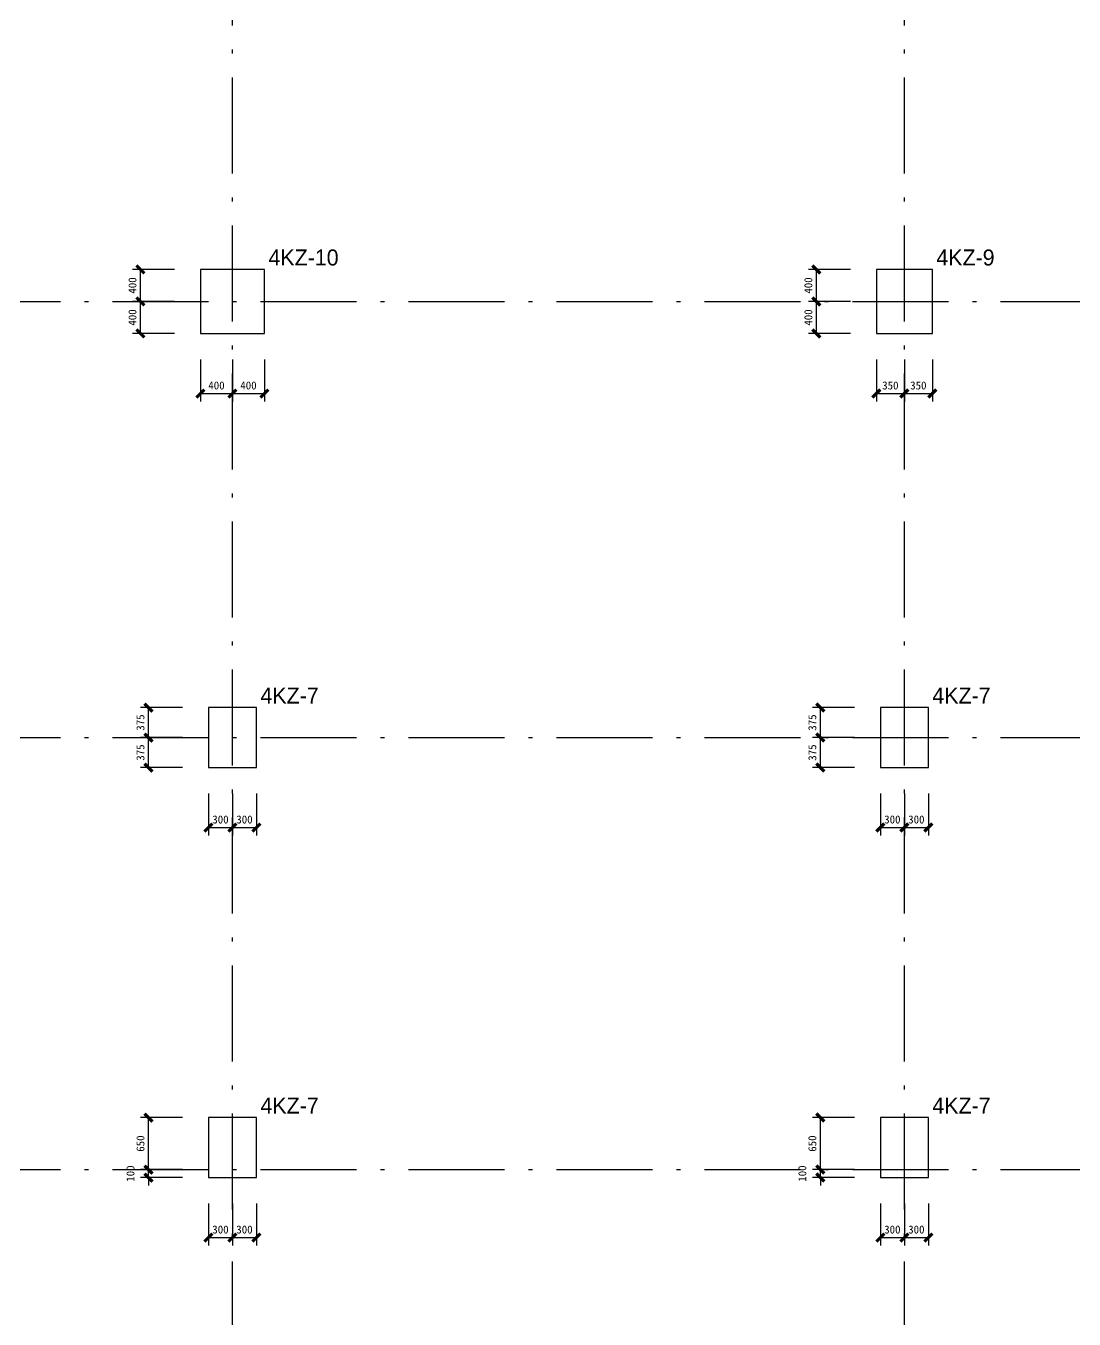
# Model space of a CAD drawing. Header units: millimetres. Extents: x -1141 to 233276, y -20783 to 42059.
# Drawn here: x 17417 to 30523, y 9731 to 25895 of the extents above; entities that cross this region are included whole.
import ezdxf

# ---------------------------------------------------------------- set-up
doc = ezdxf.new("R2010")
doc.units = ezdxf.units.MM
doc.header["$PDMODE"] = 35
doc.linetypes.add('线型2', pattern=[1850, 1200, -300, 50, -300])
doc.linetypes.add('线型5', pattern=[3050, 2400, -300, 50, -300])
doc.layers.add('DOTE', color=10, linetype='线型2', plot=False)
for name, color, linetype, lineweight in [('S_Cl', 2, 'Continuous', 25), ('S_ColumDimSect', 84, '线型5', 9), ('S_ColumFocus', 2, 'Continuous', 9)]:
    doc.layers.add(name, color=color, linetype=linetype, lineweight=lineweight)
doc.styles.add('xxxx', font='RIF.ttf')
doc.styles.add('宋体', font='')
doc.styles.get('宋体').set_extended_font_data('宋体')
doc.dimstyles.new('DimN_1', dxfattribs={"dimtxt": 125, "dimasz": 100, "dimexe": 250, "dimexo": 0.0625, "dimgap": 50, "dimtad": 1, "dimdec": 0, "dimrnd": 5, "dimzin": 0, "dimdsep": 46, "dimtxsty": '宋体', "dimblk1": 'ARCHTICK', "dimblk2": 'ARCHTICK', "dimsah": 1, "dimcen": 0.09, "dimadec": 0, "dimazin": 0, "dimtfac": 1, "dimtdec": 0, "dimtofl": 0, "dimtmove": 2, "dimatfit": 1, "dimfxl": 1, "dimtolj": 1, "dimtzin": 0, "dimarcsym": 0})

# ---------------------------------------------------------------- blocks, each defined once
blk = doc.blocks.new('_ArchTick')
at = {"color": 0, "linetype": 'ByBlock', "const_width": 0.4}
blk.add_lwpolyline([(-0.5, -0.5), (0.5, 0.5)], dxfattribs=at)
blk = doc.blocks.new('*D58')
at = {"layer": 'Defpoints', "color": 0, "transparency": 16777216}
for p in [(18950, 11600), (19700, 11600), (19700, 11500)]:
    blk.add_point(p, dxfattribs=at)
at = {"layer": 'S_ColumDimSect', "color": 0, "lineweight": -2, "transparency": 16777216}
for p, q in [((18950, 11600), (18950, 11700)), ((19375, 11600), (18850, 11600)), ((19375, 11500), (18850, 11500)), ((18950, 11500), (18950, 11600)), ((18950, 11500), (18950, 11400))]:
    blk.add_line(p, q, dxfattribs=at)
at = {"layer": 'S_ColumDimSect', "color": 0, "lineweight": -2, "transparency": 16777216, "xscale": 100, "yscale": 100, "zscale": 100}
for p, rotation in [((18950, 11600), 270), ((18950, 11500), 90)]:
    blk.add_blockref('_ArchTick', p, dxfattribs=dict(at, rotation=rotation))
at = {"layer": 'S_ColumDimSect', "color": 0, "transparency": 16777216, "insert": (18725, 11550), "char_height": 100, "attachment_point": 5, "rotation": 90, "style": '宋体'}
blk.add_mtext('\\A1;100', dxfattribs=at)
blk = doc.blocks.new('*D59')
at = {"layer": 'Defpoints', "color": 0, "transparency": 16777216}
for p in [(18950, 12250), (19700, 12250), (19700, 11600)]:
    blk.add_point(p, dxfattribs=at)
at = {"layer": 'S_ColumDimSect', "color": 0, "lineweight": -2, "transparency": 16777216}
for p, q in [((19375, 12250), (18850, 12250)), ((18950, 11600), (18950, 12250)), ((19375, 11600), (18850, 11600))]:
    blk.add_line(p, q, dxfattribs=at)
at = {"layer": 'S_ColumDimSect', "color": 0, "lineweight": -2, "transparency": 16777216, "xscale": 100, "yscale": 100, "zscale": 100}
for p, rotation in [((18950, 12250), 90), ((18950, 11600), 270)]:
    blk.add_blockref('_ArchTick', p, dxfattribs=dict(at, rotation=rotation))
at = {"layer": 'S_ColumDimSect', "color": 0, "transparency": 16777216, "insert": (18850, 11925), "char_height": 100, "attachment_point": 5, "rotation": 90, "style": '宋体'}
blk.add_mtext('\\A1;650', dxfattribs=at)
blk = doc.blocks.new('*D60')
at = {"layer": 'Defpoints', "color": 0, "transparency": 16777216}
for p in [(19700, 11500), (20000, 11500), (20000, 10750)]:
    blk.add_point(p, dxfattribs=at)
at = {"layer": 'S_ColumDimSect', "color": 0, "lineweight": -2, "transparency": 16777216}
for p, q in [((19700, 11175), (19700, 10650)), ((20000, 11175), (20000, 10650)), ((19700, 10750), (20000, 10750))]:
    blk.add_line(p, q, dxfattribs=at)
at = {"layer": 'S_ColumDimSect', "color": 0, "lineweight": -2, "transparency": 16777216, "xscale": 100, "yscale": 100, "zscale": 100, "rotation": 180}
blk.add_blockref('_ArchTick', (19700, 10750), dxfattribs=at)
at = {"layer": 'S_ColumDimSect', "color": 0, "lineweight": -2, "transparency": 16777216, "xscale": 100, "yscale": 100, "zscale": 100}
blk.add_blockref('_ArchTick', (20000, 10750), dxfattribs=at)
at = {"layer": 'S_ColumDimSect', "color": 0, "transparency": 16777216, "insert": (19850, 10850), "char_height": 100, "attachment_point": 5, "style": '宋体'}
blk.add_mtext('\\A1;300', dxfattribs=at)
blk = doc.blocks.new('*D61')
at = {"layer": 'Defpoints', "color": 0, "transparency": 16777216}
for p in [(20000, 11500), (20300, 11500), (20300, 10750)]:
    blk.add_point(p, dxfattribs=at)
at = {"layer": 'S_ColumDimSect', "color": 0, "lineweight": -2, "transparency": 16777216}
for p, q in [((20000, 11175), (20000, 10650)), ((20300, 11175), (20300, 10650)), ((20000, 10750), (20300, 10750))]:
    blk.add_line(p, q, dxfattribs=at)
at = {"layer": 'S_ColumDimSect', "color": 0, "lineweight": -2, "transparency": 16777216, "xscale": 100, "yscale": 100, "zscale": 100, "rotation": 180}
blk.add_blockref('_ArchTick', (20000, 10750), dxfattribs=at)
at = {"layer": 'S_ColumDimSect', "color": 0, "lineweight": -2, "transparency": 16777216, "xscale": 100, "yscale": 100, "zscale": 100}
blk.add_blockref('_ArchTick', (20300, 10750), dxfattribs=at)
at = {"layer": 'S_ColumDimSect', "color": 0, "transparency": 16777216, "insert": (20150, 10850), "char_height": 100, "attachment_point": 5, "style": '宋体'}
blk.add_mtext('\\A1;300', dxfattribs=at)
blk = doc.blocks.new('*D62')
at = {"layer": 'Defpoints', "color": 0, "transparency": 16777216}
for p in [(18950, 17000), (19700, 17000), (19700, 16625)]:
    blk.add_point(p, dxfattribs=at)
at = {"layer": 'S_ColumDimSect', "color": 0, "lineweight": -2, "transparency": 16777216}
for p, q in [((19375, 17000), (18850, 17000)), ((18950, 16625), (18950, 17000)), ((19375, 16625), (18850, 16625))]:
    blk.add_line(p, q, dxfattribs=at)
at = {"layer": 'S_ColumDimSect', "color": 0, "lineweight": -2, "transparency": 16777216, "xscale": 100, "yscale": 100, "zscale": 100}
for p, rotation in [((18950, 17000), 90), ((18950, 16625), 270)]:
    blk.add_blockref('_ArchTick', p, dxfattribs=dict(at, rotation=rotation))
at = {"layer": 'S_ColumDimSect', "color": 0, "transparency": 16777216, "insert": (18850, 16812.5), "char_height": 100, "attachment_point": 5, "rotation": 90, "style": '宋体'}
blk.add_mtext('\\A1;375', dxfattribs=at)
blk = doc.blocks.new('*D63')
at = {"layer": 'Defpoints', "color": 0, "transparency": 16777216}
for p in [(18950, 17375), (19700, 17375), (19700, 17000)]:
    blk.add_point(p, dxfattribs=at)
at = {"layer": 'S_ColumDimSect', "color": 0, "lineweight": -2, "transparency": 16777216}
for p, q in [((19375, 17375), (18850, 17375)), ((18950, 17000), (18950, 17375)), ((19375, 17000), (18850, 17000))]:
    blk.add_line(p, q, dxfattribs=at)
at = {"layer": 'S_ColumDimSect', "color": 0, "lineweight": -2, "transparency": 16777216, "xscale": 100, "yscale": 100, "zscale": 100}
for p, rotation in [((18950, 17375), 90), ((18950, 17000), 270)]:
    blk.add_blockref('_ArchTick', p, dxfattribs=dict(at, rotation=rotation))
at = {"layer": 'S_ColumDimSect', "color": 0, "transparency": 16777216, "insert": (18850, 17187.5), "char_height": 100, "attachment_point": 5, "rotation": 90, "style": '宋体'}
blk.add_mtext('\\A1;375', dxfattribs=at)
blk = doc.blocks.new('*D64')
at = {"layer": 'Defpoints', "color": 0, "transparency": 16777216}
for p in [(19700, 16625), (20000, 16625), (20000, 15875)]:
    blk.add_point(p, dxfattribs=at)
at = {"layer": 'S_ColumDimSect', "color": 0, "lineweight": -2, "transparency": 16777216}
for p, q in [((19700, 16300), (19700, 15775)), ((20000, 16300), (20000, 15775)), ((19700, 15875), (20000, 15875))]:
    blk.add_line(p, q, dxfattribs=at)
at = {"layer": 'S_ColumDimSect', "color": 0, "lineweight": -2, "transparency": 16777216, "xscale": 100, "yscale": 100, "zscale": 100, "rotation": 180}
blk.add_blockref('_ArchTick', (19700, 15875), dxfattribs=at)
at = {"layer": 'S_ColumDimSect', "color": 0, "lineweight": -2, "transparency": 16777216, "xscale": 100, "yscale": 100, "zscale": 100}
blk.add_blockref('_ArchTick', (20000, 15875), dxfattribs=at)
at = {"layer": 'S_ColumDimSect', "color": 0, "transparency": 16777216, "insert": (19850, 15975), "char_height": 100, "attachment_point": 5, "style": '宋体'}
blk.add_mtext('\\A1;300', dxfattribs=at)
blk = doc.blocks.new('*D65')
at = {"layer": 'Defpoints', "color": 0, "transparency": 16777216}
for p in [(20000, 16625), (20300, 16625), (20300, 15875)]:
    blk.add_point(p, dxfattribs=at)
at = {"layer": 'S_ColumDimSect', "color": 0, "lineweight": -2, "transparency": 16777216}
for p, q in [((20000, 16300), (20000, 15775)), ((20300, 16300), (20300, 15775)), ((20000, 15875), (20300, 15875))]:
    blk.add_line(p, q, dxfattribs=at)
at = {"layer": 'S_ColumDimSect', "color": 0, "lineweight": -2, "transparency": 16777216, "xscale": 100, "yscale": 100, "zscale": 100, "rotation": 180}
blk.add_blockref('_ArchTick', (20000, 15875), dxfattribs=at)
at = {"layer": 'S_ColumDimSect', "color": 0, "lineweight": -2, "transparency": 16777216, "xscale": 100, "yscale": 100, "zscale": 100}
blk.add_blockref('_ArchTick', (20300, 15875), dxfattribs=at)
at = {"layer": 'S_ColumDimSect', "color": 0, "transparency": 16777216, "insert": (20150, 15975), "char_height": 100, "attachment_point": 5, "style": '宋体'}
blk.add_mtext('\\A1;300', dxfattribs=at)
blk = doc.blocks.new('*D66')
at = {"layer": 'Defpoints', "color": 0, "transparency": 16777216}
for p in [(18850, 22450), (19600, 22450), (19600, 22050)]:
    blk.add_point(p, dxfattribs=at)
at = {"layer": 'S_ColumDimSect', "color": 0, "lineweight": -2, "transparency": 16777216}
for p, q in [((19275, 22450), (18750, 22450)), ((18850, 22050), (18850, 22450)), ((19275, 22050), (18750, 22050))]:
    blk.add_line(p, q, dxfattribs=at)
at = {"layer": 'S_ColumDimSect', "color": 0, "lineweight": -2, "transparency": 16777216, "xscale": 100, "yscale": 100, "zscale": 100}
for p, rotation in [((18850, 22450), 90), ((18850, 22050), 270)]:
    blk.add_blockref('_ArchTick', p, dxfattribs=dict(at, rotation=rotation))
at = {"layer": 'S_ColumDimSect', "color": 0, "transparency": 16777216, "insert": (18750, 22250), "char_height": 100, "attachment_point": 5, "rotation": 90, "style": '宋体'}
blk.add_mtext('\\A1;400', dxfattribs=at)
blk = doc.blocks.new('*D67')
at = {"layer": 'Defpoints', "color": 0, "transparency": 16777216}
for p in [(18850, 22850), (19600, 22850), (19600, 22450)]:
    blk.add_point(p, dxfattribs=at)
at = {"layer": 'S_ColumDimSect', "color": 0, "lineweight": -2, "transparency": 16777216}
for p, q in [((19275, 22850), (18750, 22850)), ((18850, 22450), (18850, 22850)), ((19275, 22450), (18750, 22450))]:
    blk.add_line(p, q, dxfattribs=at)
at = {"layer": 'S_ColumDimSect', "color": 0, "lineweight": -2, "transparency": 16777216, "xscale": 100, "yscale": 100, "zscale": 100}
for p, rotation in [((18850, 22850), 90), ((18850, 22450), 270)]:
    blk.add_blockref('_ArchTick', p, dxfattribs=dict(at, rotation=rotation))
at = {"layer": 'S_ColumDimSect', "color": 0, "transparency": 16777216, "insert": (18750, 22650), "char_height": 100, "attachment_point": 5, "rotation": 90, "style": '宋体'}
blk.add_mtext('\\A1;400', dxfattribs=at)
blk = doc.blocks.new('*D68')
at = {"layer": 'Defpoints', "color": 0, "transparency": 16777216}
for p in [(19600, 22050), (20000, 22050), (20000, 21300)]:
    blk.add_point(p, dxfattribs=at)
at = {"layer": 'S_ColumDimSect', "color": 0, "lineweight": -2, "transparency": 16777216}
for p, q in [((19600, 21725), (19600, 21200)), ((20000, 21725), (20000, 21200)), ((19600, 21300), (20000, 21300))]:
    blk.add_line(p, q, dxfattribs=at)
at = {"layer": 'S_ColumDimSect', "color": 0, "lineweight": -2, "transparency": 16777216, "xscale": 100, "yscale": 100, "zscale": 100, "rotation": 180}
blk.add_blockref('_ArchTick', (19600, 21300), dxfattribs=at)
at = {"layer": 'S_ColumDimSect', "color": 0, "lineweight": -2, "transparency": 16777216, "xscale": 100, "yscale": 100, "zscale": 100}
blk.add_blockref('_ArchTick', (20000, 21300), dxfattribs=at)
at = {"layer": 'S_ColumDimSect', "color": 0, "transparency": 16777216, "insert": (19800, 21400), "char_height": 100, "attachment_point": 5, "style": '宋体'}
blk.add_mtext('\\A1;400', dxfattribs=at)
blk = doc.blocks.new('*D69')
at = {"layer": 'Defpoints', "color": 0, "transparency": 16777216}
for p in [(20000, 22050), (20400, 22050), (20400, 21300)]:
    blk.add_point(p, dxfattribs=at)
at = {"layer": 'S_ColumDimSect', "color": 0, "lineweight": -2, "transparency": 16777216}
for p, q in [((20000, 21725), (20000, 21200)), ((20400, 21725), (20400, 21200)), ((20000, 21300), (20400, 21300))]:
    blk.add_line(p, q, dxfattribs=at)
at = {"layer": 'S_ColumDimSect', "color": 0, "lineweight": -2, "transparency": 16777216, "xscale": 100, "yscale": 100, "zscale": 100, "rotation": 180}
blk.add_blockref('_ArchTick', (20000, 21300), dxfattribs=at)
at = {"layer": 'S_ColumDimSect', "color": 0, "lineweight": -2, "transparency": 16777216, "xscale": 100, "yscale": 100, "zscale": 100}
blk.add_blockref('_ArchTick', (20400, 21300), dxfattribs=at)
at = {"layer": 'S_ColumDimSect', "color": 0, "transparency": 16777216, "insert": (20200, 21400), "char_height": 100, "attachment_point": 5, "style": '宋体'}
blk.add_mtext('\\A1;400', dxfattribs=at)
blk = doc.blocks.new('*D74')
at = {"layer": 'Defpoints', "color": 0, "transparency": 16777216}
for p in [(27350, 11600), (28100, 11600), (28100, 11500)]:
    blk.add_point(p, dxfattribs=at)
at = {"layer": 'S_ColumDimSect', "color": 0, "lineweight": -2, "transparency": 16777216}
for p, q in [((27350, 11600), (27350, 11700)), ((27775, 11600), (27250, 11600)), ((27775, 11500), (27250, 11500)), ((27350, 11500), (27350, 11600)), ((27350, 11500), (27350, 11400))]:
    blk.add_line(p, q, dxfattribs=at)
at = {"layer": 'S_ColumDimSect', "color": 0, "lineweight": -2, "transparency": 16777216, "xscale": 100, "yscale": 100, "zscale": 100}
for p, rotation in [((27350, 11600), 270), ((27350, 11500), 90)]:
    blk.add_blockref('_ArchTick', p, dxfattribs=dict(at, rotation=rotation))
at = {"layer": 'S_ColumDimSect', "color": 0, "transparency": 16777216, "insert": (27125, 11550), "char_height": 100, "attachment_point": 5, "rotation": 90, "style": '宋体'}
blk.add_mtext('\\A1;100', dxfattribs=at)
blk = doc.blocks.new('*D75')
at = {"layer": 'Defpoints', "color": 0, "transparency": 16777216}
for p in [(27350, 12250), (28100, 12250), (28100, 11600)]:
    blk.add_point(p, dxfattribs=at)
at = {"layer": 'S_ColumDimSect', "color": 0, "lineweight": -2, "transparency": 16777216}
for p, q in [((27775, 12250), (27250, 12250)), ((27350, 11600), (27350, 12250)), ((27775, 11600), (27250, 11600))]:
    blk.add_line(p, q, dxfattribs=at)
at = {"layer": 'S_ColumDimSect', "color": 0, "lineweight": -2, "transparency": 16777216, "xscale": 100, "yscale": 100, "zscale": 100}
for p, rotation in [((27350, 12250), 90), ((27350, 11600), 270)]:
    blk.add_blockref('_ArchTick', p, dxfattribs=dict(at, rotation=rotation))
at = {"layer": 'S_ColumDimSect', "color": 0, "transparency": 16777216, "insert": (27250, 11925), "char_height": 100, "attachment_point": 5, "rotation": 90, "style": '宋体'}
blk.add_mtext('\\A1;650', dxfattribs=at)
blk = doc.blocks.new('*D76')
at = {"layer": 'Defpoints', "color": 0, "transparency": 16777216}
for p in [(28100, 11500), (28400, 11500), (28400, 10750)]:
    blk.add_point(p, dxfattribs=at)
at = {"layer": 'S_ColumDimSect', "color": 0, "lineweight": -2, "transparency": 16777216}
for p, q in [((28100, 11175), (28100, 10650)), ((28400, 11175), (28400, 10650)), ((28100, 10750), (28400, 10750))]:
    blk.add_line(p, q, dxfattribs=at)
at = {"layer": 'S_ColumDimSect', "color": 0, "lineweight": -2, "transparency": 16777216, "xscale": 100, "yscale": 100, "zscale": 100, "rotation": 180}
blk.add_blockref('_ArchTick', (28100, 10750), dxfattribs=at)
at = {"layer": 'S_ColumDimSect', "color": 0, "lineweight": -2, "transparency": 16777216, "xscale": 100, "yscale": 100, "zscale": 100}
blk.add_blockref('_ArchTick', (28400, 10750), dxfattribs=at)
at = {"layer": 'S_ColumDimSect', "color": 0, "transparency": 16777216, "insert": (28250, 10850), "char_height": 100, "attachment_point": 5, "style": '宋体'}
blk.add_mtext('\\A1;300', dxfattribs=at)
blk = doc.blocks.new('*D77')
at = {"layer": 'Defpoints', "color": 0, "transparency": 16777216}
for p in [(28400, 11500), (28700, 11500), (28700, 10750)]:
    blk.add_point(p, dxfattribs=at)
at = {"layer": 'S_ColumDimSect', "color": 0, "lineweight": -2, "transparency": 16777216}
for p, q in [((28400, 11175), (28400, 10650)), ((28700, 11175), (28700, 10650)), ((28400, 10750), (28700, 10750))]:
    blk.add_line(p, q, dxfattribs=at)
at = {"layer": 'S_ColumDimSect', "color": 0, "lineweight": -2, "transparency": 16777216, "xscale": 100, "yscale": 100, "zscale": 100, "rotation": 180}
blk.add_blockref('_ArchTick', (28400, 10750), dxfattribs=at)
at = {"layer": 'S_ColumDimSect', "color": 0, "lineweight": -2, "transparency": 16777216, "xscale": 100, "yscale": 100, "zscale": 100}
blk.add_blockref('_ArchTick', (28700, 10750), dxfattribs=at)
at = {"layer": 'S_ColumDimSect', "color": 0, "transparency": 16777216, "insert": (28550, 10850), "char_height": 100, "attachment_point": 5, "style": '宋体'}
blk.add_mtext('\\A1;300', dxfattribs=at)
blk = doc.blocks.new('*D78')
at = {"layer": 'Defpoints', "color": 0, "transparency": 16777216}
for p in [(27350, 17000), (28100, 17000), (28100, 16625)]:
    blk.add_point(p, dxfattribs=at)
at = {"layer": 'S_ColumDimSect', "color": 0, "lineweight": -2, "transparency": 16777216}
for p, q in [((27775, 17000), (27250, 17000)), ((27350, 16625), (27350, 17000)), ((27775, 16625), (27250, 16625))]:
    blk.add_line(p, q, dxfattribs=at)
at = {"layer": 'S_ColumDimSect', "color": 0, "lineweight": -2, "transparency": 16777216, "xscale": 100, "yscale": 100, "zscale": 100}
for p, rotation in [((27350, 17000), 90), ((27350, 16625), 270)]:
    blk.add_blockref('_ArchTick', p, dxfattribs=dict(at, rotation=rotation))
at = {"layer": 'S_ColumDimSect', "color": 0, "transparency": 16777216, "insert": (27250, 16812.5), "char_height": 100, "attachment_point": 5, "rotation": 90, "style": '宋体'}
blk.add_mtext('\\A1;375', dxfattribs=at)
blk = doc.blocks.new('*D79')
at = {"layer": 'Defpoints', "color": 0, "transparency": 16777216}
for p in [(27350, 17375), (28100, 17375), (28100, 17000)]:
    blk.add_point(p, dxfattribs=at)
at = {"layer": 'S_ColumDimSect', "color": 0, "lineweight": -2, "transparency": 16777216}
for p, q in [((27775, 17375), (27250, 17375)), ((27350, 17000), (27350, 17375)), ((27775, 17000), (27250, 17000))]:
    blk.add_line(p, q, dxfattribs=at)
at = {"layer": 'S_ColumDimSect', "color": 0, "lineweight": -2, "transparency": 16777216, "xscale": 100, "yscale": 100, "zscale": 100}
for p, rotation in [((27350, 17375), 90), ((27350, 17000), 270)]:
    blk.add_blockref('_ArchTick', p, dxfattribs=dict(at, rotation=rotation))
at = {"layer": 'S_ColumDimSect', "color": 0, "transparency": 16777216, "insert": (27250, 17187.5), "char_height": 100, "attachment_point": 5, "rotation": 90, "style": '宋体'}
blk.add_mtext('\\A1;375', dxfattribs=at)
blk = doc.blocks.new('*D80')
at = {"layer": 'Defpoints', "color": 0, "transparency": 16777216}
for p in [(28100, 16625), (28400, 16625), (28400, 15875)]:
    blk.add_point(p, dxfattribs=at)
at = {"layer": 'S_ColumDimSect', "color": 0, "lineweight": -2, "transparency": 16777216}
for p, q in [((28100, 16300), (28100, 15775)), ((28400, 16300), (28400, 15775)), ((28100, 15875), (28400, 15875))]:
    blk.add_line(p, q, dxfattribs=at)
at = {"layer": 'S_ColumDimSect', "color": 0, "lineweight": -2, "transparency": 16777216, "xscale": 100, "yscale": 100, "zscale": 100, "rotation": 180}
blk.add_blockref('_ArchTick', (28100, 15875), dxfattribs=at)
at = {"layer": 'S_ColumDimSect', "color": 0, "lineweight": -2, "transparency": 16777216, "xscale": 100, "yscale": 100, "zscale": 100}
blk.add_blockref('_ArchTick', (28400, 15875), dxfattribs=at)
at = {"layer": 'S_ColumDimSect', "color": 0, "transparency": 16777216, "insert": (28250, 15975), "char_height": 100, "attachment_point": 5, "style": '宋体'}
blk.add_mtext('\\A1;300', dxfattribs=at)
blk = doc.blocks.new('*D81')
at = {"layer": 'Defpoints', "color": 0, "transparency": 16777216}
for p in [(28400, 16625), (28700, 16625), (28700, 15875)]:
    blk.add_point(p, dxfattribs=at)
at = {"layer": 'S_ColumDimSect', "color": 0, "lineweight": -2, "transparency": 16777216}
for p, q in [((28400, 16300), (28400, 15775)), ((28700, 16300), (28700, 15775)), ((28400, 15875), (28700, 15875))]:
    blk.add_line(p, q, dxfattribs=at)
at = {"layer": 'S_ColumDimSect', "color": 0, "lineweight": -2, "transparency": 16777216, "xscale": 100, "yscale": 100, "zscale": 100, "rotation": 180}
blk.add_blockref('_ArchTick', (28400, 15875), dxfattribs=at)
at = {"layer": 'S_ColumDimSect', "color": 0, "lineweight": -2, "transparency": 16777216, "xscale": 100, "yscale": 100, "zscale": 100}
blk.add_blockref('_ArchTick', (28700, 15875), dxfattribs=at)
at = {"layer": 'S_ColumDimSect', "color": 0, "transparency": 16777216, "insert": (28550, 15975), "char_height": 100, "attachment_point": 5, "style": '宋体'}
blk.add_mtext('\\A1;300', dxfattribs=at)
blk = doc.blocks.new('*D82')
at = {"layer": 'Defpoints', "color": 0, "transparency": 16777216}
for p in [(27300, 22450), (28050, 22450), (28050, 22050)]:
    blk.add_point(p, dxfattribs=at)
at = {"layer": 'S_ColumDimSect', "color": 0, "lineweight": -2, "transparency": 16777216}
for p, q in [((27725, 22450), (27200, 22450)), ((27300, 22050), (27300, 22450)), ((27725, 22050), (27200, 22050))]:
    blk.add_line(p, q, dxfattribs=at)
at = {"layer": 'S_ColumDimSect', "color": 0, "lineweight": -2, "transparency": 16777216, "xscale": 100, "yscale": 100, "zscale": 100}
for p, rotation in [((27300, 22450), 90), ((27300, 22050), 270)]:
    blk.add_blockref('_ArchTick', p, dxfattribs=dict(at, rotation=rotation))
at = {"layer": 'S_ColumDimSect', "color": 0, "transparency": 16777216, "insert": (27200, 22250), "char_height": 100, "attachment_point": 5, "rotation": 90, "style": '宋体'}
blk.add_mtext('\\A1;400', dxfattribs=at)
blk = doc.blocks.new('*D83')
at = {"layer": 'Defpoints', "color": 0, "transparency": 16777216}
for p in [(27300, 22850), (28050, 22850), (28050, 22450)]:
    blk.add_point(p, dxfattribs=at)
at = {"layer": 'S_ColumDimSect', "color": 0, "lineweight": -2, "transparency": 16777216}
for p, q in [((27725, 22850), (27200, 22850)), ((27300, 22450), (27300, 22850)), ((27725, 22450), (27200, 22450))]:
    blk.add_line(p, q, dxfattribs=at)
at = {"layer": 'S_ColumDimSect', "color": 0, "lineweight": -2, "transparency": 16777216, "xscale": 100, "yscale": 100, "zscale": 100}
for p, rotation in [((27300, 22850), 90), ((27300, 22450), 270)]:
    blk.add_blockref('_ArchTick', p, dxfattribs=dict(at, rotation=rotation))
at = {"layer": 'S_ColumDimSect', "color": 0, "transparency": 16777216, "insert": (27200, 22650), "char_height": 100, "attachment_point": 5, "rotation": 90, "style": '宋体'}
blk.add_mtext('\\A1;400', dxfattribs=at)
blk = doc.blocks.new('*D84')
at = {"layer": 'Defpoints', "color": 0, "transparency": 16777216}
for p in [(28050, 22050), (28400, 22050), (28400, 21300)]:
    blk.add_point(p, dxfattribs=at)
at = {"layer": 'S_ColumDimSect', "color": 0, "lineweight": -2, "transparency": 16777216}
for p, q in [((28050, 21725), (28050, 21200)), ((28400, 21725), (28400, 21200)), ((28050, 21300), (28400, 21300))]:
    blk.add_line(p, q, dxfattribs=at)
at = {"layer": 'S_ColumDimSect', "color": 0, "lineweight": -2, "transparency": 16777216, "xscale": 100, "yscale": 100, "zscale": 100, "rotation": 180}
blk.add_blockref('_ArchTick', (28050, 21300), dxfattribs=at)
at = {"layer": 'S_ColumDimSect', "color": 0, "lineweight": -2, "transparency": 16777216, "xscale": 100, "yscale": 100, "zscale": 100}
blk.add_blockref('_ArchTick', (28400, 21300), dxfattribs=at)
at = {"layer": 'S_ColumDimSect', "color": 0, "transparency": 16777216, "insert": (28225, 21400), "char_height": 100, "attachment_point": 5, "style": '宋体'}
blk.add_mtext('\\A1;350', dxfattribs=at)
blk = doc.blocks.new('*D85')
at = {"layer": 'Defpoints', "color": 0, "transparency": 16777216}
for p in [(28400, 22050), (28750, 22050), (28750, 21300)]:
    blk.add_point(p, dxfattribs=at)
at = {"layer": 'S_ColumDimSect', "color": 0, "lineweight": -2, "transparency": 16777216}
for p, q in [((28400, 21725), (28400, 21200)), ((28750, 21725), (28750, 21200)), ((28400, 21300), (28750, 21300))]:
    blk.add_line(p, q, dxfattribs=at)
at = {"layer": 'S_ColumDimSect', "color": 0, "lineweight": -2, "transparency": 16777216, "xscale": 100, "yscale": 100, "zscale": 100, "rotation": 180}
blk.add_blockref('_ArchTick', (28400, 21300), dxfattribs=at)
at = {"layer": 'S_ColumDimSect', "color": 0, "lineweight": -2, "transparency": 16777216, "xscale": 100, "yscale": 100, "zscale": 100}
blk.add_blockref('_ArchTick', (28750, 21300), dxfattribs=at)
at = {"layer": 'S_ColumDimSect', "color": 0, "transparency": 16777216, "insert": (28575, 21400), "char_height": 100, "attachment_point": 5, "style": '宋体'}
blk.add_mtext('\\A1;350', dxfattribs=at)

msp = doc.modelspace()

# ---------------------------------------------------------------- linework, layer by layer
at = {"layer": 'DOTE'}
for p, q in [((20000, 0), (20000, 41300)), ((28400, 0), (28400, 41300)), ((0, 22450), (72500, 22450)), ((0, 17000), (72500, 17000)), ((0, 11600), (72500, 11600))]:
    msp.add_line(p, q, dxfattribs=at)
at = {"layer": 'S_Cl'}
for points in [[(20400, 22050), (20400, 22850), (19600, 22850), (19600, 22050)], [(28750, 22050), (28750, 22850), (28050, 22850), (28050, 22050)], [(20300, 16625), (20300, 17375), (19700, 17375), (19700, 16625)], [(28700, 16625), (28700, 17375), (28100, 17375), (28100, 16625)], [(20300, 11500), (20300, 12250), (19700, 12250), (19700, 11500)], [(28700, 11500), (28700, 12250), (28100, 12250), (28100, 11500)]]:
    msp.add_lwpolyline(points, close=True, dxfattribs=at)

# ---------------------------------------------------------------- texts
at = {"layer": 'S_ColumFocus', "char_height": 200, "attachment_point": 1, "style": 'xxxx'}
for s, insert, width in [('4KZ-10', (20450, 23100.05), 770.5), ('4KZ-9', (28800, 23100.05), 845.875), ('4KZ-7', (20350, 17625.05), 845.875), ('4KZ-7', (28750, 17625.05), 854.25), ('4KZ-7', (20350, 12500.05), 804), ('4KZ-7', (28750, 12500.05), 845.875)]:
    msp.add_mtext(s, dxfattribs=dict(at, insert=insert, width=width))

# ---------------------------------------------------------------- dimensions: what is measured, and where the dimension line sits
at = {"layer": 'S_ColumDimSect'}
for p1, p2, distance, picture, middle in [((19600, 22450), (19600, 22850), 750, '*D67', (18750, 22650)), ((28050, 22450), (28050, 22850), 750, '*D83', (27200, 22650)), ((19600, 22050), (19600, 22450), 750, '*D66', (18750, 22250)), ((28050, 22050), (28050, 22450), 750, '*D82', (27200, 22250)), ((19600, 22050), (20000, 22050), -750, '*D68', (19800, 21400)), ((20000, 22050), (20400, 22050), -750, '*D69', (20200, 21400)), ((28050, 22050), (28400, 22050), -750, '*D84', (28225, 21400)), ((28400, 22050), (28750, 22050), -750, '*D85', (28575, 21400)), ((19700, 17000), (19700, 17375), 750, '*D63', (18850, 17187.5)), ((28100, 17000), (28100, 17375), 750, '*D79', (27250, 17187.5)), ((19700, 16625), (19700, 17000), 750, '*D62', (18850, 16812.5)), ((28100, 16625), (28100, 17000), 750, '*D78', (27250, 16812.5)), ((19700, 16625), (20000, 16625), -750, '*D64', (19850, 15975)), ((20000, 16625), (20300, 16625), -750, '*D65', (20150, 15975)), ((28100, 16625), (28400, 16625), -750, '*D80', (28250, 15975)), ((28400, 16625), (28700, 16625), -750, '*D81', (28550, 15975)), ((19700, 11600), (19700, 12250), 750, '*D59', (18850, 11925)), ((28100, 11600), (28100, 12250), 750, '*D75', (27250, 11925)), ((19700, 11500), (19700, 11600), 750, '*D58', (18725, 11550)), ((28100, 11500), (28100, 11600), 750, '*D74', (27125, 11550)), ((19700, 11500), (20000, 11500), -750, '*D60', (19850, 10850)), ((20000, 11500), (20300, 11500), -750, '*D61', (20150, 10850)), ((28100, 11500), (28400, 11500), -750, '*D76', (28250, 10850)), ((28400, 11500), (28700, 11500), -750, '*D77', (28550, 10850))]:
    dim = msp.add_aligned_dim(p1=p1, p2=p2, distance=distance, dimstyle='DimN_1', override={"dimtxt": 100, "dimexe": 100, "dimexo": 325, "dimtih": 0, "dimtoh": 0, "dimtofl": 1, "dimtfill": 0}, dxfattribs=at)
    dim.commit()
    dim.dimension.update_dxf_attribs({"geometry": picture, "text_midpoint": middle})

doc.saveas('drawing.dxf')
